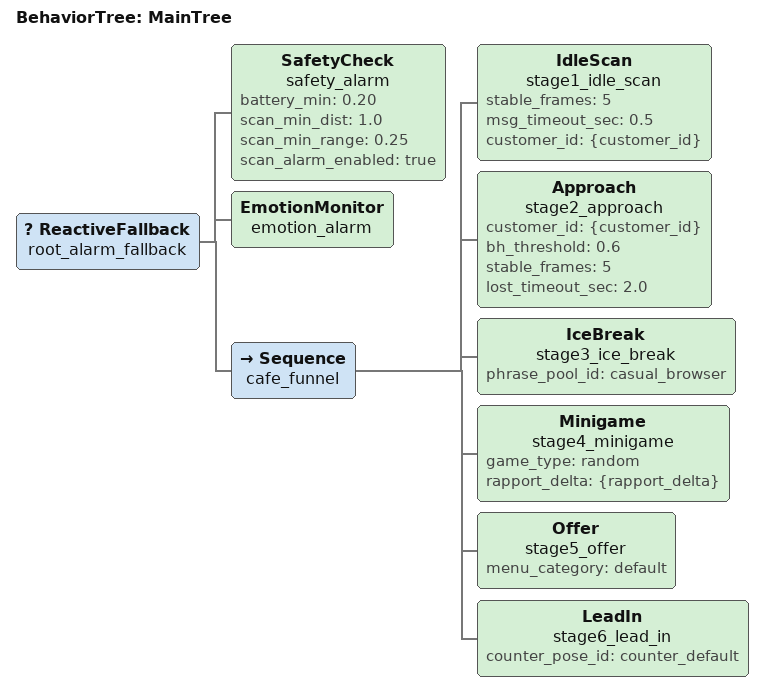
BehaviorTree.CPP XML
<?xml version="1.0" encoding="UTF-8"?>
<root BTCPP_format="4">

  <BehaviorTree ID="MainTree">
    <ReactiveFallback name="root_alarm_fallback">

      <!-- Stage 0a: 물리 안전 알람 (배터리 + /scan 1.0m 가드) -->
      <!-- scan_min_range 0.25: vicpinky 섀시(0.18~0.21m 자기반사) 마스킹.
           라이브 테스트 후 실측 기반 재튜닝 — 회고 2026-05-04_safety_check_scan.md -->
      <SafetyCheck name="safety_alarm"
                   battery_min="0.20"
                   scan_min_dist="1.0"
                   scan_min_range="0.25"
                   scan_alarm_enabled="true"/>

      <!-- Stage 0b: 감정 안전 알람 (Phase 2 W4 신규) -->
      <EmotionMonitor name="emotion_alarm"/>

      <!-- 호객 funnel: 두 알람 모두 FAILURE(=정상) 시에만 진입 -->
      <Sequence name="cafe_funnel">

        <!-- Stage 1: 고객 후보 탐지 — person_tracking /tracks 5 frames 안정 -->
        <!-- Phase 2 W4 후속 (2026-05-20): person_tracking_pkg 통합. 토픽 stale guard 포함 -->
        <IdleScan name="stage1_idle_scan"
                  stable_frames="5"
                  msg_timeout_sec="0.5"
                  customer_id="{customer_id}"/>

        <!-- Stage 2: bh 안정 SUCCESS / lost 시 FAILURE / /approach/enable 토글 -->
        <!-- Phase 2 W4 후속 (2026-05-20): Nav2 액션 폐기 → approach_controller PD 게이트 -->
        <Approach name="stage2_approach"
                  customer_id="{customer_id}"
                  bh_threshold="0.6"
                  stable_frames="5"
                  lost_timeout_sec="2.0"/>

        <!-- Stage 3: 인사 발화 (W3: 페르소나 phrase pool) -->
        <IceBreak name="stage3_ice_break"
                  phrase_pool_id="casual_browser"/>

        <!-- Stage 4: 미니게임 (Phase 3: rotate — rps ↔ speed_counter 순환) -->
        <!-- game_type 옵션: 'rps' | 'speed_counter' (직접 선택) /
             'rotate' (cycle 순환) / 'random' (매번 무작위) -->
        <Minigame name="stage4_minigame"
                  game_type="random"
                  rapport_delta="{rapport_delta}"/>

        <!-- Stage 5: 메뉴 제안 (W3: 페르소나별 추천) -->
        <Offer name="stage5_offer"
               menu_category="default"/>

        <!-- Stage 6: 카운터 안내 (W2: Nav2 goal) -->
        <LeadIn name="stage6_lead_in"
                counter_pose_id="counter_default"/>

      </Sequence>

    </ReactiveFallback>
  </BehaviorTree>

</root>
